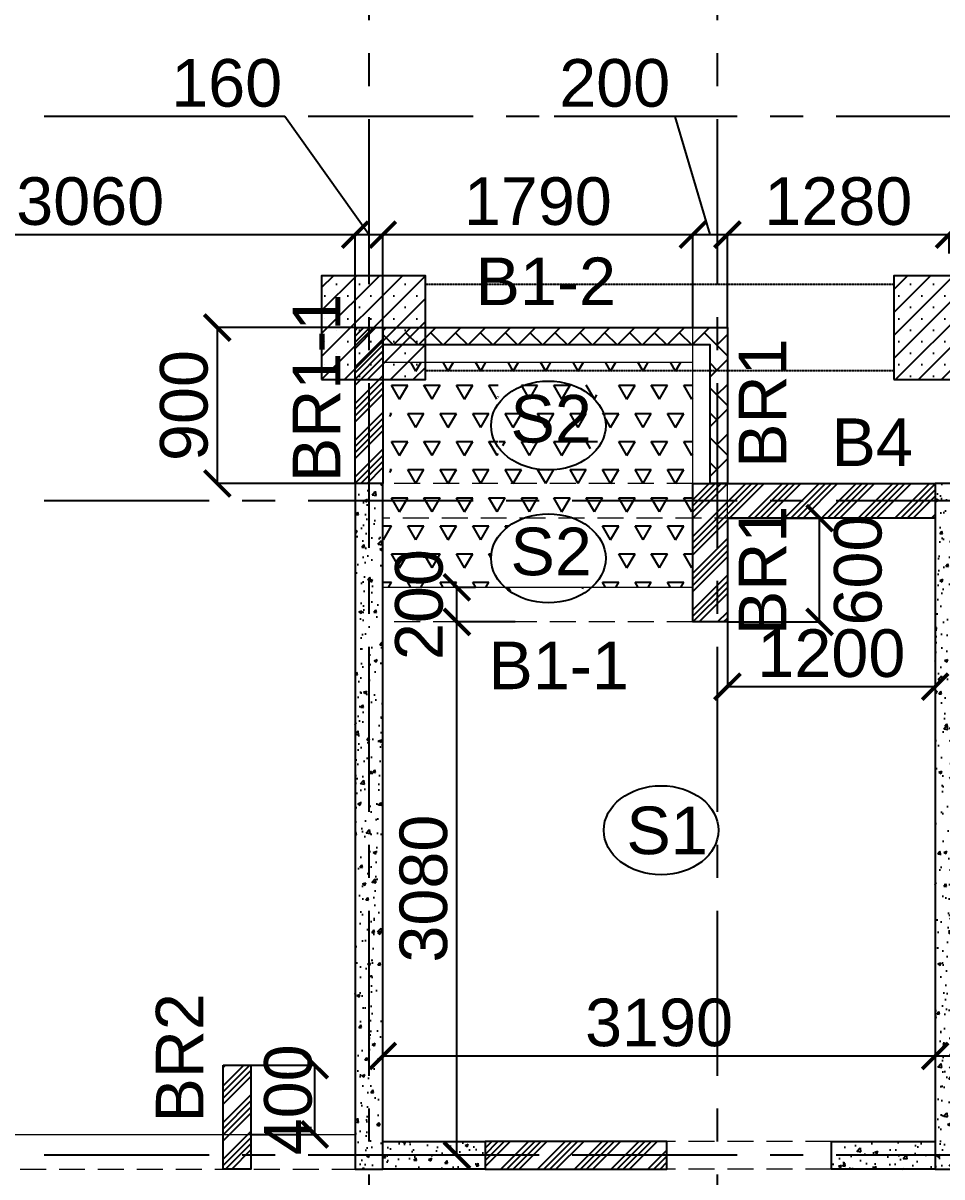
# Model space of a CAD drawing. Header units: inches. Extents: x 278200 to 407749, y -182622 to -96622.
# Drawn here: x 303423 to 308729, y -109950 to -103286 of the extents above; entities that cross this region are included whole.
import ezdxf

# ---------------------------------------------------------------- set-up
doc = ezdxf.new("R2010")
doc.units = ezdxf.units.IN
doc.header["$MEASUREMENT"] = 0
for name, pattern in [('CENTER', [50.8, 31.75, -6.35, 6.35, -6.35]), ('DASHED2', [9.525, 6.35, -3.175]), ('Hidden', [3, 2, -1])]:
    doc.linetypes.add(name, pattern=pattern)
for name, color, linetype in [('160 R.C. WALL HAT', 8, 'Continuous'), ('160 R.C.WALL', 6, 'Continuous'), ('2', 5, 'Continuous'), ('AR-Column', 40, 'Continuous'), ('AR-Hidden', 251, 'DASHED2'), ('BAL. PARAPET WALL', 4, 'Continuous'), ('BEAM TEXT', 4, 'Continuous'), ('DIM', 251, 'Continuous'), ('GRID', 8, 'CENTER'), ('NON S.WALL HATCH', 8, 'Continuous'), ('NON STRUC R.C.WALL', 6, 'Continuous'), ('NON.STRUC.R.C.WALLS', 1, 'Continuous'), ('PARAPET WALL', 4, 'Continuous'), ('SUNKEN', 8, 'Continuous')]:
    doc.layers.add(name, color=color, linetype=linetype)
for name, color, linetype, lineweight in [('BEAMS', 3, 'Continuous', 0), ('SLAB CIR', 1, 'Continuous', 25), ('SLAB TXT', 3, 'Continuous', 0)]:
    doc.layers.add(name, color=color, linetype=linetype, lineweight=lineweight)
doc.styles.add('T200', font='sanss___.ttf', dxfattribs={"height": 275})
doc.styles.add('T300', font='sanss___.ttf', dxfattribs={"height": 350})
doc.dimstyles.new('T 200', dxfattribs={"dimtxt": 275, "dimasz": 150, "dimexe": 1, "dimexo": 0, "dimgap": 50, "dimtad": 1, "dimdec": 0, "dimrnd": 5, "dimdsep": 46, "dimtxsty": 'T200', "dimblk": 'ARCHTICK', "dimcen": 2.5, "dimdle": 1, "dimclrd": 5, "dimclre": 253, "dimclrt": 1, "dimadec": 0, "dimazin": 0, "dimtfac": 1, "dimtdec": 0, "dimtmove": 2, "dimatfit": 3, "dimfxl": 0, "dimarcsym": 0})
pattern_1 = [(45, (2626358.34, -227125.94), (-106.066017, 106.066017), []), (45, (2626393.7, -227125.94), (-106.066017, 106.066017), []), (45, (2626429.05, -227125.94), (-106.066017, 106.066017), []), (45, (2626464.41, -227125.94), (-106.066017, 106.066017), [])]
pattern_2 = [(50, (2464819.82, 125850.9), (179.315046, -15.688034), [18.75, -206.25]), (355, (2464819.82, 125850.9), (-34.687833, 188.048033), [15, -165]), (100.4514445, (2464834.76, 125849.6), (144.627212, 172.359998), [15.935048, -175.285528]), (46.1842, (2464819.82, 125900.9), (266.810333, -41.37982), [28.125, -309.375]), (96.635635, (2464842.05, 125897.46), (233.665486, 243.52965), [23.902586, -262.92844]), (351.184164, (2464819.82, 125900.9), (233.665486, 243.52965), [22.5, -247.5]), (21, (2464844.82, 125888.4), (149.226763, -100.654723), [18.75, -206.25]), (326, (2464844.82, 125888.4), (60.828833, 181.287511), [15, -165]), (71.451445, (2464857.25, 125880.02), (210.055594, 80.632788), [15.935047, -175.285528]), (37.5, (2464819.816, 125850.906), (3.0399638, 83.2234635), [0, -163, 0, -167.5, 0, -165.625]), (7.5, (2464819.82, 125850.91), (65.7673844, 98.602928), [0, -95.5, 0, -159.25, 0, -63.125]), (327.5, (2464764.066, 125850.906), (133.455609, -5.638718), [0, -62.5, 0, -195, 0, -258.75]), (317.5, (2464739.07, 125850.91), (145.7965423, 25.0262456), [0, -81.25, 0, -129.5, 0, -183.75])]
pattern_3 = [(45, (-131825.64, 75915.45), (-66.29126, 66.29126), []), (45, (-131759.35, 75915.45), (-66.29126, 66.29126), [0, -93.75])]

# ---------------------------------------------------------------- blocks, each defined once
blk = doc.blocks.new('_ARCHTICK')
at = {"color": 0, "linetype": 'ByBlock', "const_width": 0.15}
blk.add_lwpolyline([(-0.5, -0.5), (0.5, 0.5)], dxfattribs=at)
blk = doc.blocks.new('*D613')
at = {"layer": 'Defpoints', "color": 0}
for p in [(304738.7, -109304.9, 14.7), (305107.8, -109304.9), (304738.7, -109704.9, 14.7)]:
    blk.add_point(p, dxfattribs=at)
at = {"layer": 'DIM', "color": 253, "lineweight": -2}
for p, q in [((304738.7, -109304.9), (305108.8, -109304.9)), ((304738.7, -109704.9), (305108.8, -109704.9))]:
    blk.add_line(p, q, dxfattribs=at)
at = {"layer": 'DIM', "color": 5, "lineweight": -2}
blk.add_line((305107.8, -109705.9), (305107.8, -109303.9), dxfattribs=at)
at = {"layer": 'DIM', "color": 5, "lineweight": -2, "xscale": 150, "yscale": 150, "zscale": 150}
for p, rotation in [((305107.8, -109304.9), 90), ((305107.8, -109704.9), 270)]:
    blk.add_blockref('_ARCHTICK', p, dxfattribs=dict(at, rotation=rotation))
at = {"layer": 'DIM', "color": 1, "insert": (304954.5, -109504.9), "char_height": 275, "attachment_point": 5, "rotation": 90, "style": 'T200'}
blk.add_mtext('400', dxfattribs=at)
blk = doc.blocks.new('*D614')
at = {"layer": 'Defpoints', "color": 0}
for p in [(305500.7, -109266.7, 14.7), (308690.7, -109251.4), (308690.7, -109266.7, 14.7)]:
    blk.add_point(p, dxfattribs=at)
at = {"layer": 'DIM', "color": 5, "lineweight": -2}
blk.add_line((305499.7, -109251.4), (308691.7, -109251.4), dxfattribs=at)
at = {"layer": 'DIM', "color": 253, "lineweight": -2}
for p, q in [((305500.7, -109266.7), (305500.7, -109250.4)), ((308690.7, -109266.7), (308690.7, -109250.4))]:
    blk.add_line(p, q, dxfattribs=at)
at = {"layer": 'DIM', "color": 5, "lineweight": -2, "xscale": 150, "yscale": 150, "zscale": 150, "rotation": 180}
blk.add_blockref('_ARCHTICK', (305500.7, -109251.4), dxfattribs=at)
at = {"layer": 'DIM', "color": 5, "lineweight": -2, "xscale": 150, "yscale": 150, "zscale": 150}
blk.add_blockref('_ARCHTICK', (308690.7, -109251.4), dxfattribs=at)
at = {"layer": 'DIM', "color": 1, "insert": (307095.7, -109059.5), "char_height": 275, "attachment_point": 5, "style": 'T200'}
blk.add_mtext('3190', dxfattribs=at)
blk = doc.blocks.new('*D615')
at = {"layer": 'Defpoints', "color": 0}
for p in [(308690.7, -109266.7, 14.7), (308850.7, -109251.4), (308850.7, -109497.8, 14.7)]:
    blk.add_point(p, dxfattribs=at)
at = {"layer": 'DIM', "color": 5, "lineweight": -2}
for p, q in [((308770.7, -109251.4), (309114.1, -108833.3)), ((309114.1, -108833.3), (309786.4, -108833.3)), ((308689.7, -109251.4), (308851.7, -109251.4))]:
    blk.add_line(p, q, dxfattribs=at)
at = {"layer": 'DIM', "color": 253, "lineweight": -2}
for p, q in [((308690.7, -109266.7), (308690.7, -109250.4)), ((308850.7, -109497.8), (308850.7, -109250.4))]:
    blk.add_line(p, q, dxfattribs=at)
at = {"layer": 'DIM', "color": 5, "lineweight": -2, "xscale": 150, "yscale": 150, "zscale": 150, "rotation": 180}
blk.add_blockref('_ARCHTICK', (308690.7, -109251.4), dxfattribs=at)
at = {"layer": 'DIM', "color": 5, "lineweight": -2, "xscale": 150, "yscale": 150, "zscale": 150}
blk.add_blockref('_ARCHTICK', (308850.7, -109251.4), dxfattribs=at)
at = {"layer": 'DIM', "color": 1, "insert": (309450.3, -108641.5), "char_height": 275, "attachment_point": 5, "style": 'T200'}
blk.add_mtext('160', dxfattribs=at)
blk = doc.blocks.new('*D191')
at = {"layer": 'Defpoints', "color": 0}
for p in [(305340.7, -104507.8), (302280.7, -105044.9, 14.7), (305340.7, -105044.9, 14.7)]:
    blk.add_point(p, dxfattribs=at)
at = {"layer": 'DIM', "color": 5, "lineweight": -2}
blk.add_line((302279.7, -104507.8), (305341.7, -104507.8), dxfattribs=at)
at = {"layer": 'DIM', "color": 253, "lineweight": -2}
for p, q in [((302280.7, -105044.9), (302280.7, -104506.8)), ((305340.7, -105044.9), (305340.7, -104506.8))]:
    blk.add_line(p, q, dxfattribs=at)
at = {"layer": 'DIM', "color": 5, "lineweight": -2, "xscale": 150, "yscale": 150, "zscale": 150, "rotation": 180}
blk.add_blockref('_ARCHTICK', (302280.7, -104507.8), dxfattribs=at)
at = {"layer": 'DIM', "color": 5, "lineweight": -2, "xscale": 150, "yscale": 150, "zscale": 150}
blk.add_blockref('_ARCHTICK', (305340.7, -104507.8), dxfattribs=at)
at = {"layer": 'DIM', "color": 1, "insert": (303810.7, -104316), "char_height": 275, "attachment_point": 5, "style": 'T200'}
blk.add_mtext('3060', dxfattribs=at)
blk = doc.blocks.new('*D192')
at = {"layer": 'Defpoints', "color": 0}
for p in [(305500.7, -104507.8), (305340.7, -105044.9, 14.7), (305500.7, -105044.9, 14.7)]:
    blk.add_point(p, dxfattribs=at)
at = {"layer": 'DIM', "color": 5, "lineweight": -2}
for p, q in [((304935, -103825), (304262.7, -103825)), ((305420.7, -104507.8), (304935, -103825)), ((305339.7, -104507.8), (305501.7, -104507.8))]:
    blk.add_line(p, q, dxfattribs=at)
at = {"layer": 'DIM', "color": 253, "lineweight": -2}
for p, q in [((305340.7, -105044.9), (305340.7, -104506.8)), ((305500.7, -105044.9), (305500.7, -104506.8))]:
    blk.add_line(p, q, dxfattribs=at)
at = {"layer": 'DIM', "color": 5, "lineweight": -2, "xscale": 150, "yscale": 150, "zscale": 150, "rotation": 180}
blk.add_blockref('_ARCHTICK', (305340.7, -104507.8), dxfattribs=at)
at = {"layer": 'DIM', "color": 5, "lineweight": -2, "xscale": 150, "yscale": 150, "zscale": 150}
blk.add_blockref('_ARCHTICK', (305500.7, -104507.8), dxfattribs=at)
at = {"layer": 'DIM', "color": 1, "insert": (304598.9, -103633.2), "char_height": 275, "attachment_point": 5, "style": 'T200'}
blk.add_mtext('160', dxfattribs=at)
blk = doc.blocks.new('*D193')
at = {"layer": 'Defpoints', "color": 0}
for p in [(307290.7, -104507.8), (305500.7, -105044.9, 14.7), (307290.7, -105044.9, 14.7)]:
    blk.add_point(p, dxfattribs=at)
at = {"layer": 'DIM', "color": 5, "lineweight": -2}
blk.add_line((305499.7, -104507.8), (307291.7, -104507.8), dxfattribs=at)
at = {"layer": 'DIM', "color": 253, "lineweight": -2}
for p, q in [((305500.7, -105044.9), (305500.7, -104506.8)), ((307290.7, -105044.9), (307290.7, -104506.8))]:
    blk.add_line(p, q, dxfattribs=at)
at = {"layer": 'DIM', "color": 5, "lineweight": -2, "xscale": 150, "yscale": 150, "zscale": 150, "rotation": 180}
blk.add_blockref('_ARCHTICK', (305500.7, -104507.8), dxfattribs=at)
at = {"layer": 'DIM', "color": 5, "lineweight": -2, "xscale": 150, "yscale": 150, "zscale": 150}
blk.add_blockref('_ARCHTICK', (307290.7, -104507.8), dxfattribs=at)
at = {"layer": 'DIM', "color": 1, "insert": (306395.7, -104316.1), "char_height": 275, "attachment_point": 5, "style": 'T200'}
blk.add_mtext('1790', dxfattribs=at)
blk = doc.blocks.new('*D194')
at = {"layer": 'Defpoints', "color": 0}
for p in [(307490.7, -104507.8), (307290.7, -105044.9, 14.7), (307490.7, -105044.9, 14.7)]:
    blk.add_point(p, dxfattribs=at)
at = {"layer": 'DIM', "color": 5, "lineweight": -2}
for p, q in [((307188.8, -103825), (306490.5, -103825)), ((307390.7, -104507.8), (307188.8, -103825)), ((307289.7, -104507.8), (307491.7, -104507.8))]:
    blk.add_line(p, q, dxfattribs=at)
at = {"layer": 'DIM', "color": 253, "lineweight": -2}
for p, q in [((307290.7, -105044.9), (307290.7, -104506.8)), ((307490.7, -105044.9), (307490.7, -104506.8))]:
    blk.add_line(p, q, dxfattribs=at)
at = {"layer": 'DIM', "color": 5, "lineweight": -2, "xscale": 150, "yscale": 150, "zscale": 150, "rotation": 180}
blk.add_blockref('_ARCHTICK', (307290.7, -104507.8), dxfattribs=at)
at = {"layer": 'DIM', "color": 5, "lineweight": -2, "xscale": 150, "yscale": 150, "zscale": 150}
blk.add_blockref('_ARCHTICK', (307490.7, -104507.8), dxfattribs=at)
at = {"layer": 'DIM', "color": 1, "insert": (306839.6, -103633.4), "char_height": 275, "attachment_point": 5, "style": 'T200'}
blk.add_mtext('200', dxfattribs=at)
blk = doc.blocks.new('*D195')
at = {"layer": 'Defpoints', "color": 0}
for p in [(308770.7, -104507.8), (308770.7, -104616.1, 14.7), (307490.7, -105044.9, 14.7)]:
    blk.add_point(p, dxfattribs=at)
at = {"layer": 'DIM', "color": 5, "lineweight": -2}
blk.add_line((307489.7, -104507.8), (308771.7, -104507.8), dxfattribs=at)
at = {"layer": 'DIM', "color": 253, "lineweight": -2}
for p, q in [((307490.7, -105044.9), (307490.7, -104506.8)), ((308770.7, -104616.1), (308770.7, -104506.8))]:
    blk.add_line(p, q, dxfattribs=at)
at = {"layer": 'DIM', "color": 5, "lineweight": -2, "xscale": 150, "yscale": 150, "zscale": 150, "rotation": 180}
blk.add_blockref('_ARCHTICK', (307490.7, -104507.8), dxfattribs=at)
at = {"layer": 'DIM', "color": 5, "lineweight": -2, "xscale": 150, "yscale": 150, "zscale": 150}
blk.add_blockref('_ARCHTICK', (308770.7, -104507.8), dxfattribs=at)
at = {"layer": 'DIM', "color": 1, "insert": (308130.7, -104316.1), "char_height": 275, "attachment_point": 5, "style": 'T200'}
blk.add_mtext('1280', dxfattribs=at)
blk = doc.blocks.new('*D196')
at = {"layer": 'Defpoints', "color": 0}
for p in [(310050.7, -104507.8), (308770.7, -104616.1, 14.7), (310050.7, -105044.9, 14.7)]:
    blk.add_point(p, dxfattribs=at)
at = {"layer": 'DIM', "color": 5, "lineweight": -2}
blk.add_line((308769.7, -104507.8), (310051.7, -104507.8), dxfattribs=at)
at = {"layer": 'DIM', "color": 253, "lineweight": -2}
for p, q in [((308770.7, -104616.1), (308770.7, -104506.8)), ((310050.7, -105044.9), (310050.7, -104506.8))]:
    blk.add_line(p, q, dxfattribs=at)
at = {"layer": 'DIM', "color": 5, "lineweight": -2, "xscale": 150, "yscale": 150, "zscale": 150, "rotation": 180}
blk.add_blockref('_ARCHTICK', (308770.7, -104507.8), dxfattribs=at)
at = {"layer": 'DIM', "color": 5, "lineweight": -2, "xscale": 150, "yscale": 150, "zscale": 150}
blk.add_blockref('_ARCHTICK', (310050.7, -104507.8), dxfattribs=at)
at = {"layer": 'DIM', "color": 1, "insert": (309410.7, -104316.1), "char_height": 275, "attachment_point": 5, "style": 'T200'}
blk.add_mtext('1280', dxfattribs=at)
blk = doc.blocks.new('*D205')
at = {"layer": 'Defpoints', "color": 0}
for p in [(304545, -105044.9), (305340.7, -105044.9), (305340.7, -105944.9, 14.7)]:
    blk.add_point(p, dxfattribs=at)
at = {"layer": 'DIM', "color": 253, "lineweight": -2}
for p, q in [((305340.7, -105044.9), (304544, -105044.9)), ((305340.7, -105944.9), (304544, -105944.9))]:
    blk.add_line(p, q, dxfattribs=at)
at = {"layer": 'DIM', "color": 5, "lineweight": -2}
blk.add_line((304545, -105945.9), (304545, -105043.9), dxfattribs=at)
at = {"layer": 'DIM', "color": 5, "lineweight": -2, "xscale": 150, "yscale": 150, "zscale": 150}
for p, rotation in [((304545, -105044.9), 90), ((304545, -105944.9), 270)]:
    blk.add_blockref('_ARCHTICK', p, dxfattribs=dict(at, rotation=rotation))
at = {"layer": 'DIM', "color": 1, "insert": (304353.3, -105494.9), "char_height": 275, "attachment_point": 5, "rotation": 90, "style": 'T200'}
blk.add_mtext('900', dxfattribs=at)
blk = doc.blocks.new('*D206')
at = {"layer": 'Defpoints', "color": 0}
for p in [(307490.7, -106144.9, 14.7), (308023.1, -106144.9), (307490.7, -106744.9, 14.7)]:
    blk.add_point(p, dxfattribs=at)
at = {"layer": 'DIM', "color": 253, "lineweight": -2}
for p, q in [((307490.7, -106144.9), (308024.1, -106144.9)), ((307490.7, -106744.9), (308024.1, -106744.9))]:
    blk.add_line(p, q, dxfattribs=at)
at = {"layer": 'DIM', "color": 5, "lineweight": -2}
blk.add_line((308023.1, -106745.9), (308023.1, -106143.9), dxfattribs=at)
at = {"layer": 'DIM', "color": 5, "lineweight": -2, "xscale": 150, "yscale": 150, "zscale": 150}
for p, rotation in [((308023.1, -106144.9), 90), ((308023.1, -106744.9), 270)]:
    blk.add_blockref('_ARCHTICK', p, dxfattribs=dict(at, rotation=rotation))
at = {"layer": 'DIM', "color": 1, "insert": (308245, -106444.9), "char_height": 275, "attachment_point": 5, "rotation": 90, "style": 'T200'}
blk.add_mtext('600', dxfattribs=at)
blk = doc.blocks.new('*D208')
at = {"layer": 'Defpoints', "color": 0}
for p in [(305928.4, -106744.9), (306263.9, -106744.9, 14.7), (306263.9, -109824.9, 14.7)]:
    blk.add_point(p, dxfattribs=at)
at = {"layer": 'DIM', "color": 253, "lineweight": -2}
for p, q in [((306263.9, -106744.9), (305927.4, -106744.9)), ((306263.9, -109824.9), (305927.4, -109824.9))]:
    blk.add_line(p, q, dxfattribs=at)
at = {"layer": 'DIM', "color": 5, "lineweight": -2}
blk.add_line((305928.4, -109825.9), (305928.4, -106743.9), dxfattribs=at)
at = {"layer": 'DIM', "color": 5, "lineweight": -2, "xscale": 150, "yscale": 150, "zscale": 150}
for p, rotation in [((305928.4, -106744.9), 90), ((305928.4, -109824.9), 270)]:
    blk.add_blockref('_ARCHTICK', p, dxfattribs=dict(at, rotation=rotation))
at = {"layer": 'DIM', "color": 1, "insert": (305736.5, -108284.9), "char_height": 275, "attachment_point": 5, "rotation": 90, "style": 'T200'}
blk.add_mtext('3080', dxfattribs=at)
blk = doc.blocks.new('*D209')
at = {"layer": 'Defpoints', "color": 0}
for p in [(305928.4, -106544.9), (306035.2, -106544.9, 14.7), (306263.9, -106744.9, 14.7)]:
    blk.add_point(p, dxfattribs=at)
at = {"layer": 'DIM', "color": 253, "lineweight": -2}
for p, q in [((306035.2, -106544.9), (305927.4, -106544.9)), ((306263.9, -106744.9), (305927.4, -106744.9))]:
    blk.add_line(p, q, dxfattribs=at)
at = {"layer": 'DIM', "color": 5, "lineweight": -2}
blk.add_line((305928.4, -106745.9), (305928.4, -106543.9), dxfattribs=at)
at = {"layer": 'DIM', "color": 5, "lineweight": -2, "xscale": 150, "yscale": 150, "zscale": 150}
for p, rotation in [((305928.4, -106544.9), 90), ((305928.4, -106744.9), 270)]:
    blk.add_blockref('_ARCHTICK', p, dxfattribs=dict(at, rotation=rotation))
at = {"layer": 'DIM', "color": 1, "insert": (305710.7, -106644.9), "char_height": 275, "attachment_point": 5, "rotation": 90, "style": 'T200'}
blk.add_mtext('200', dxfattribs=at)
blk = doc.blocks.new('*D787')
at = {"layer": '2', "color": 253, "lineweight": -2}
for p, q in [((307490.7, -106744.9), (307490.7, -107119.4)), ((308690.7, -106744.9), (308690.7, -107119.4))]:
    blk.add_line(p, q, dxfattribs=at)
at = {"layer": '2', "color": 5, "lineweight": -2}
blk.add_line((307489.7, -107118.4), (308691.7, -107118.4), dxfattribs=at)
at = {"layer": 'Defpoints', "color": 0}
for p in [(307490.7, -106744.9), (308690.7, -106744.9, 14.3), (308690.7, -107118.4)]:
    blk.add_point(p, dxfattribs=at)
at = {"layer": '2', "color": 5, "lineweight": -2, "xscale": 150, "yscale": 150, "zscale": 150, "rotation": 180}
blk.add_blockref('_ARCHTICK', (307490.7, -107118.4), dxfattribs=at)
at = {"layer": '2', "color": 5, "lineweight": -2, "xscale": 150, "yscale": 150, "zscale": 150}
blk.add_blockref('_ARCHTICK', (308690.7, -107118.4), dxfattribs=at)
at = {"layer": '2', "color": 1, "insert": (308090.7, -106926.8), "char_height": 275, "attachment_point": 5, "style": 'T200'}
blk.add_mtext('1200', dxfattribs=at)
blk = doc.blocks.new('A$C02A55DAE')
at = {"layer": 'NON S.WALL HATCH'}
h = blk.add_hatch(dxfattribs=at)
h.set_pattern_fill('SACNCR', color=256, scale=1000)
h.set_pattern_definition(pattern_3)
h.paths.add_polyline_path([(19886.1, 600), (20486.1, 600), (20486.1, 1200), (19886.1, 1200)])
h = blk.add_hatch(dxfattribs=at)
h.set_pattern_fill('SACNCR', color=256, scale=1000)
h.set_pattern_definition(pattern_3)
h.paths.add_polyline_path([(23190, 600), (23790, 600), (23790, 1200), (23190, 1200)])
at = {"layer": 'AR-Column', "color": 4, "elevation": -29.5}
for points in [[(19886.1, 600), (20486.1, 600), (20486.1, 1200), (19886.1, 1200)], [(23190, 600), (23790, 600), (23790, 1200), (23190, 1200)]]:
    blk.add_lwpolyline(points, close=True, dxfattribs=at)
at = {"layer": 'AR-Hidden', "ltscale": 0.009}
for p, q in [((23196.1, 1150, -29.5), (20486.1, 1150, -29.5)), ((23196.1, 650, -29.5), (20486.1, 650, -29.5))]:
    blk.add_line(p, q, dxfattribs=at)

msp = doc.modelspace()

# ---------------------------------------------------------------- hatches: boundary and pattern name
at = {"layer": '160 R.C. WALL HAT'}
h = msp.add_hatch(dxfattribs=at)
h.set_pattern_fill('AR-CONC', color=256, scale=25)
h.set_pattern_definition(pattern_2)
h.paths.add_polyline_path([(305500.7, -105944.9), (305340.7, -105944.9), (305340.7, -109904.9), (305500.7, -109904.9)])
h = msp.add_hatch(dxfattribs=at)
h.set_pattern_fill('AR-CONC', color=256, scale=25)
h.set_pattern_definition(pattern_2)
h.paths.add_polyline_path([(308850.7, -105944.9), (308690.7, -105944.9), (308690.7, -109904.9), (308850.7, -109904.9)])
h = msp.add_hatch(dxfattribs=at)
h.set_pattern_fill('AR-CONC', color=256, scale=25)
h.set_pattern_definition(pattern_2)
h.paths.add_polyline_path([(305500.7, -109744.9), (306090.7, -109744.9), (306090.7, -109904.9), (305500.7, -109904.9)])
h = msp.add_hatch(dxfattribs=at)
h.set_pattern_fill('AR-CONC', color=256, scale=25)
h.set_pattern_definition(pattern_2)
h.paths.add_polyline_path([(308090.7, -109744.9), (308090.7, -109904.9), (308690.7, -109904.9), (308690.7, -109744.9)])
at = {"layer": 'BAL. PARAPET WALL'}
h = msp.add_hatch(dxfattribs=at)
h.set_pattern_fill('AR-HBONE', color=256, angle=-90, style=0)
h.set_pattern_definition([(315, (802062.01, 2020013.36), (143.684098, -4e-14), [304.8, -101.6]), (45, (802133.85, 2019941.51), (143.684098, -4e-14), [304.8, -101.6])])
h.paths.add_polyline_path([(305500.7, -105144.9), (305500.7, -105044.9), (307490.7, -105044.9), (307490.7, -105944.9), (307390.7, -105944.9), (307390.7, -105144.9)])
at = {"layer": 'NON STRUC R.C.WALL'}
h = msp.add_hatch(dxfattribs=at)
h.set_pattern_fill('ANSI34', color=1, scale=200)
h.set_pattern_definition([(45, (2626358.34, -227165.94), (-106.066017, 106.066017), []), (45, (2626393.7, -227165.94), (-106.066017, 106.066017), []), (45, (2626429.05, -227165.94), (-106.066017, 106.066017), []), (45, (2626464.41, -227165.94), (-106.066017, 106.066017), [])])
h.paths.add_polyline_path([(305500.7, -105944.9), (305340.7, -105944.9), (305340.7, -105044.9), (305500.7, -105044.9)])
h = msp.add_hatch(dxfattribs=at)
h.set_pattern_fill('ANSI34', color=1, scale=200)
h.set_pattern_definition(pattern_1)
h.paths.add_polyline_path([(308690.7, -106144.9), (307490.7, -106144.9), (307490.7, -106744.9), (307290.7, -106744.9), (307290.7, -105944.9), (308690.7, -105944.9)])
h = msp.add_hatch(dxfattribs=at)
h.set_pattern_fill('ANSI34', color=1, scale=200)
h.set_pattern_definition([(45, (2631098.34, -227725.94), (-106.066017, 106.066017), []), (45, (2631133.7, -227725.94), (-106.066017, 106.066017), []), (45, (2631169.05, -227725.94), (-106.066017, 106.066017), []), (45, (2631204.41, -227725.94), (-106.066017, 106.066017), [])])
h.paths.add_polyline_path([(304578.7, -109304.9), (304738.7, -109304.9), (304738.7, -109904.9), (304578.7, -109904.9)])
h = msp.add_hatch(dxfattribs=at)
h.set_pattern_fill('ANSI34', color=1, scale=200)
h.set_pattern_definition(pattern_1)
h.paths.add_polyline_path([(307140.7, -109744.9), (306090.7, -109744.9), (306090.7, -109904.9), (307140.7, -109904.9)])
at = {"layer": 'SUNKEN'}
h = msp.add_hatch(dxfattribs=at)
h.set_pattern_fill('TRIANG', color=256, scale=500)
h.set_pattern_definition([(60, (2581941.19, -332303.54), (-93.75, 162.379763), [93.75, -93.75]), (120, (2581941.19, -332303.54), (-187.5, 1e-07), [93.75, -93.75]), (0, (2581894.31, -332222.35), (93.75, 162.379763), [93.75, -93.75])])
h.paths.add_polyline_path([(305540.7, -105244.9), (307290.7, -105244.9), (307290.7, -105944.9), (305540.7, -105944.9)])
edge = h.paths.add_edge_path(flags=16)
edge.add_ellipse((306456.7, -105570.6), major_axis=(-331, 0), ratio=0.77685, start_angle=0, end_angle=360)
h.paths.add_polyline_path([(305500.7, -105944.9), (307290.7, -105944.9), (307290.7, -106144.9), (305500.7, -106144.9)])
h.paths.add_polyline_path([(306167.1, -105788.7), (306167.1, -105357.6), (306772.2, -105357.6), (306772.2, -105788.7)], flags=16)
edge = h.paths.add_edge_path()
edge.add_line((306298.9, -106151.2), (306287.4, -106156.3))
edge.add_line((306287.4, -106156.3), (306276.3, -106161.7))
edge.add_line((306276.3, -106161.7), (306265.4, -106167.4))
edge.add_line((306265.4, -106167.4), (306254.8, -106173.5))
edge.add_line((306254.8, -106173.5), (306244.5, -106179.9))
edge.add_line((306244.5, -106179.9), (306234.6, -106186.6))
edge.add_line((306234.6, -106186.6), (306225, -106193.6))
edge.add_line((306225, -106193.6), (306215.8, -106200.9))
edge.add_line((306215.8, -106200.9), (306207, -106208.5))
edge.add_line((306207, -106208.5), (306198.5, -106216.4))
edge.add_line((306198.5, -106216.4), (306190.5, -106224.5))
edge.add_line((306190.5, -106224.5), (306182.9, -106232.8))
edge.add_line((306182.9, -106232.8), (306175.7, -106241.4))
edge.add_line((306175.7, -106241.4), (306169, -106250.2))
edge.add_line((306169, -106250.2), (306162.7, -106259.2))
edge.add_line((306162.7, -106259.2), (306156.9, -106268.3))
edge.add_line((306156.9, -106268.3), (306151.5, -106277.7))
edge.add_line((306151.5, -106277.7), (306146.7, -106287.2))
edge.add_line((306146.7, -106287.2), (306142.3, -106296.8))
edge.add_line((306142.3, -106296.8), (306138.5, -106306.6))
edge.add_line((306138.5, -106306.6), (306135.1, -106316.5))
edge.add_line((306135.1, -106316.5), (306132.2, -106326.5))
edge.add_line((306132.2, -106326.5), (306129.9, -106336.5))
edge.add_line((306129.9, -106336.5), (306128.1, -106346.7))
edge.add_line((306128.1, -106346.7), (306126.8, -106356.8))
edge.add_line((306126.8, -106356.8), (306126, -106367))
edge.add_line((306126, -106367), (306125.7, -106377.3))
edge.add_line((306125.7, -106377.3), (306126, -106387.5))
edge.add_line((306126, -106387.5), (306126.8, -106397.7))
edge.add_line((306126.8, -106397.7), (306128.1, -106407.9))
edge.add_line((306128.1, -106407.9), (306129.9, -106418))
edge.add_line((306129.9, -106418), (306132.2, -106428.1))
edge.add_line((306132.2, -106428.1), (306135.1, -106438))
edge.add_line((306135.1, -106438), (306138.5, -106447.9))
edge.add_line((306138.5, -106447.9), (306142.3, -106457.7))
edge.add_line((306142.3, -106457.7), (306146.7, -106467.3))
edge.add_line((306146.7, -106467.3), (306151.5, -106476.8))
edge.add_line((306151.5, -106476.8), (306156.9, -106486.2))
edge.add_line((306156.9, -106486.2), (306162.7, -106495.4))
edge.add_line((306162.7, -106495.4), (306169, -106504.4))
edge.add_line((306169, -106504.4), (306175.7, -106513.1))
edge.add_line((306175.7, -106513.1), (306182.9, -106521.7))
edge.add_line((306182.9, -106521.7), (306190.5, -106530.1))
edge.add_line((306190.5, -106530.1), (306198.5, -106538.2))
edge.add_line((306198.5, -106538.2), (306207, -106546))
edge.add_line((306207, -106546), (306215.8, -106553.6))
edge.add_line((306215.8, -106553.6), (306225, -106560.9))
edge.add_line((306225, -106560.9), (306234.6, -106567.9))
edge.add_line((306234.6, -106567.9), (306244.5, -106574.6))
edge.add_line((306244.5, -106574.6), (306254.8, -106581))
edge.add_line((306254.8, -106581), (306261.6, -106584.9))
edge.add_line((306261.6, -106544.9), (305500.7, -106544.9))
edge.add_line((305500.7, -106544.9), (305500.7, -106144.9))
edge.add_line((305500.7, -106144.9), (306315.1, -106144.9))
edge.add_line((306315.1, -106144.9), (306310.6, -106146.6))
edge.add_line((306310.6, -106146.6), (306298.9, -106151.2))
edge = h.paths.add_edge_path()
edge.add_line((306602.9, -106146.6), (306598.4, -106144.9))
edge.add_line((306598.4, -106144.9), (307330.7, -106144.9))
edge.add_line((307290.7, -106144.9), (307290.7, -106584.9))
edge.add_line((307330.7, -106544.9), (306651.8, -106544.9))
edge.add_line((306651.8, -106544.9), (306658.6, -106581))
edge.add_line((306658.6, -106581), (306668.9, -106574.6))
edge.add_line((306668.9, -106574.6), (306678.8, -106567.9))
edge.add_line((306678.8, -106567.9), (306688.4, -106560.9))
edge.add_line((306688.4, -106560.9), (306697.6, -106553.6))
edge.add_line((306697.6, -106553.6), (306706.5, -106546))
edge.add_line((306706.5, -106546), (306714.9, -106538.2))
edge.add_line((306714.9, -106538.2), (306722.9, -106530.1))
edge.add_line((306722.9, -106530.1), (306730.6, -106521.7))
edge.add_line((306730.6, -106521.7), (306737.7, -106513.1))
edge.add_line((306737.7, -106513.1), (306744.5, -106504.4))
edge.add_line((306744.5, -106504.4), (306750.7, -106495.4))
edge.add_line((306750.7, -106495.4), (306756.5, -106486.2))
edge.add_line((306756.5, -106486.2), (306761.9, -106476.8))
edge.add_line((306761.9, -106476.8), (306766.7, -106467.3))
edge.add_line((306766.7, -106467.3), (306771.1, -106457.7))
edge.add_line((306771.1, -106457.7), (306775, -106447.9))
edge.add_line((306775, -106447.9), (306778.3, -106438))
edge.add_line((306778.3, -106438), (306781.2, -106428.1))
edge.add_line((306781.2, -106428.1), (306783.5, -106418))
edge.add_line((306783.5, -106418), (306785.4, -106407.9))
edge.add_line((306785.4, -106407.9), (306786.7, -106397.7))
edge.add_line((306786.7, -106397.7), (306787.5, -106387.5))
edge.add_line((306787.5, -106387.5), (306787.7, -106377.3))
edge.add_line((306787.7, -106377.3), (306787.5, -106367))
edge.add_line((306787.5, -106367), (306786.7, -106356.8))
edge.add_line((306786.7, -106356.8), (306785.4, -106346.7))
edge.add_line((306785.4, -106346.7), (306783.5, -106336.5))
edge.add_line((306783.5, -106336.5), (306781.2, -106326.5))
edge.add_line((306781.2, -106326.5), (306778.3, -106316.5))
edge.add_line((306778.3, -106316.5), (306775, -106306.6))
edge.add_line((306775, -106306.6), (306771.1, -106296.8))
edge.add_line((306771.1, -106296.8), (306766.7, -106287.2))
edge.add_line((306766.7, -106287.2), (306761.9, -106277.7))
edge.add_line((306761.9, -106277.7), (306756.5, -106268.3))
edge.add_line((306756.5, -106268.3), (306750.7, -106259.2))
edge.add_line((306750.7, -106259.2), (306744.5, -106250.2))
edge.add_line((306744.5, -106250.2), (306737.7, -106241.4))
edge.add_line((306737.7, -106241.4), (306730.6, -106232.8))
edge.add_line((306730.6, -106232.8), (306722.9, -106224.5))
edge.add_line((306722.9, -106224.5), (306714.9, -106216.4))
edge.add_line((306714.9, -106216.4), (306706.5, -106208.5))
edge.add_line((306706.5, -106208.5), (306697.6, -106200.9))
edge.add_line((306697.6, -106200.9), (306688.4, -106193.6))
edge.add_line((306688.4, -106193.6), (306678.8, -106186.6))
edge.add_line((306678.8, -106186.6), (306668.9, -106179.9))
edge.add_line((306668.9, -106179.9), (306658.6, -106173.5))
edge.add_line((306658.6, -106173.5), (306648.1, -106167.4))
edge.add_line((306648.1, -106167.4), (306637.2, -106161.7))
edge.add_line((306637.2, -106161.7), (306626, -106156.3))
edge.add_line((306626, -106156.3), (306614.6, -106151.2))
edge.add_line((306614.6, -106151.2), (306602.9, -106146.6))

# ---------------------------------------------------------------- linework, layer by layer
at = {"layer": '160 R.C.WALL'}
for p, q in [((305500.7, -109744.9, 14.7), (306090.7, -109744.9, 14.7)), ((306090.7, -109744.9, 14.7), (306090.7, -109904.9, 14.7)), ((306090.7, -109904.9, 14.7), (305500.7, -109904.9, 14.7))]:
    msp.add_line(p, q, dxfattribs=at)
at = {"layer": '160 R.C.WALL', "elevation": 14.7}
for points in [[(305340.7, -109904.9), (305500.7, -109904.9), (305500.7, -105944.9), (305340.7, -105944.9)], [(308690.7, -109904.9), (308850.7, -109904.9), (308850.7, -105944.9), (308690.7, -105944.9)]]:
    msp.add_lwpolyline(points, close=True, dxfattribs=at)
msp.add_lwpolyline([(308690.7, -109904.9), (308090.7, -109904.9), (308090.7, -109744.9), (308690.7, -109744.9)], dxfattribs=at)
at = {"layer": 'BAL. PARAPET WALL', "elevation": 14.7}
msp.add_lwpolyline([(305500.7, -105144.9), (305500.7, -105044.9), (307490.7, -105044.9), (307490.7, -105944.9), (307390.7, -105944.9), (307390.7, -105144.9), (305500.7, -105144.9)], dxfattribs=at)
at = {"layer": 'BEAMS', "color": 4, "linetype": 'Continuous', "ltscale": 0.01}
for p, q in [((305500.7, -105044.9, 14.7), (307490.7, -105044.9, 14.7)), ((307290.7, -106744.9, 14.7), (307290.7, -105044.9, 14.7)), ((307490.7, -106744.9, 14.7), (307490.7, -105044.9, 14.7)), ((305500.7, -105244.9, 14.7), (307290.7, -105244.9, 14.7)), ((308690.7, -105944.9, 14.7), (307290.7, -105944.9, 14.7)), ((307290.7, -106544.9, 14.7), (305500.7, -106544.9, 14.7)), ((302280.7, -109704.9, 14.7), (305340.7, -109704.9, 14.7))]:
    msp.add_line(p, q, dxfattribs=at)
at = {"layer": 'BEAMS', "linetype": 'Hidden', "ltscale": 75}
for p, q in [((307290.7, -105944.9, 14.7), (305500.7, -105944.9, 14.7)), ((308690.7, -106144.9, 14.7), (305500.7, -106144.9, 14.7)), ((307290.7, -106744.9, 14.7), (305500.7, -106744.9, 14.7)), ((308090.7, -109744.9, 14.7), (306090.7, -109744.9, 14.7)), ((302280.7, -109904.9, 14.7), (305340.7, -109904.9, 14.7)), ((308090.7, -109904.9, 14.7), (306090.7, -109904.9, 14.7))]:
    msp.add_line(p, q, dxfattribs=at)
at = {"layer": 'GRID', "ltscale": 30}
for p, q in [((305420.7, -99268.8, 14.7), (305420.7, -130305.3, 14.7)), ((307430.7, -99268.8, 14.7), (307430.7, -130305.3, 14.7)), ((366982.1, -103825, 14.7), (280837.7, -103825, 14.7)), ((366982.1, -106044.9, 14.7), (280837.7, -106044.9, 14.7)), ((366982.1, -109824.9, 14.7), (280837.7, -109824.9, 14.7))]:
    msp.add_line(p, q, dxfattribs=at)
at = {"layer": 'NON.STRUC.R.C.WALLS', "elevation": 14.7}
for points in [[(305500.7, -105944.9), (305340.7, -105944.9), (305340.7, -105044.9), (305500.7, -105044.9)], [(304578.7, -109304.9), (304738.7, -109304.9), (304738.7, -109904.9), (304578.7, -109904.9)], [(307140.7, -109744.9), (306090.7, -109744.9), (306090.7, -109904.9), (307140.7, -109904.9)]]:
    msp.add_lwpolyline(points, close=True, dxfattribs=at)
msp.add_lwpolyline([(308690.7, -106144.9), (307490.7, -106144.9), (307490.7, -106744.9), (307290.7, -106744.9), (307290.7, -105944.9), (308690.7, -105944.9)], dxfattribs=at)
at = {"layer": 'PARAPET WALL'}
msp.add_line((307490.7, -106744.9, 14.7), (307290.7, -106744.9, 14.7), dxfattribs=at)
at = {"layer": 'SLAB CIR'}
for centre in [(306456.7, -105610.6, -0.7), (306456.7, -106377.3, -0.7), (307107.8, -107948, -0.7)]:
    msp.add_ellipse(centre, major_axis=(-331, 0), ratio=0.77685, dxfattribs=at)

# ---------------------------------------------------------------- block references
at = {"layer": 'DIM', "color": 1}
msp.add_blockref('A$C02A55DAE', (285260.7, -105944.9, 29.5), dxfattribs=at)

# ---------------------------------------------------------------- texts
at = {"layer": 'BEAM TEXT', "style": 'T300'}
for s, p in [('B1-2', (306036, -104914.9)), ('B4', (308091.6, -105844.1)), ('B1-1', (306110.4, -107133.1))]:
    msp.add_text(s, height=275, dxfattribs=at).set_placement(p)
for s, p in [('BR1-1', (305255.3, -105937.3)), ('BR1', (307830.6, -105855)), ('BR1', (307830.6, -106820.8)), ('BR2', (304464.8, -109636))]:
    msp.add_text(s, height=275, rotation=90, dxfattribs=at).set_placement(p)
at = {"layer": 'SLAB TXT', "style": 'T300'}
for s, p in [('S2', (306237.8, -105708.6)), ('S2', (306237.8, -106475.2)), ('S1', (306907.1, -108086))]:
    msp.add_text(s, height=275, dxfattribs=at).set_placement(p)

# ---------------------------------------------------------------- dimensions: what is measured, and where the dimension line sits
at = {"layer": '2', "color": 2}
dim = msp.add_linear_dim(base=(308690.7, -107118.4), p1=(307490.7, -106744.9), p2=(308690.7, -106744.9, 14.3), angle=180, dimstyle='T 200', override={"dimfxl": 5000, "dimarcsym": 2}, dxfattribs=at)
dim.commit()
dim.dimension.update_dxf_attribs({"geometry": '*D787', "text_midpoint": (308090.7, -106926.8)})
at = {"layer": 'DIM'}
for base, p1, p2, picture, middle in [((305500.7, -104507.8), (305340.7, -105044.9, 14.7), (305500.7, -105044.9, 14.7), '*D192', (304885, -103825)), ((307490.7, -104507.8), (307290.7, -105044.9, 14.7), (307490.7, -105044.9, 14.7), '*D194', (307138.8, -103825)), ((308850.7, -109251.4), (308690.7, -109266.7, 14.7), (308850.7, -109497.8, 14.7), '*D615', (309164.1, -108833.3))]:
    dim = msp.add_linear_dim(base=base, p1=p1, p2=p2, dimstyle='T 200', override={"dimtmove": 1}, dxfattribs=at)
    dim.commit()
    dim.dimension.update_dxf_attribs({"geometry": picture, "text_midpoint": middle, "dimtype": 160})
for base, p1, p2, picture, middle in [((305340.7, -104507.8), (302280.7, -105044.9, 14.7), (305340.7, -105044.9, 14.7), '*D191', (303810.7, -104316)), ((307290.7, -104507.8), (305500.7, -105044.9, 14.7), (307290.7, -105044.9, 14.7), '*D193', (306395.7, -104316.1)), ((308770.7, -104507.8), (307490.7, -105044.9, 14.7), (308770.7, -104616.1, 14.7), '*D195', (308130.7, -104316.1)), ((310050.7, -104507.8), (308770.7, -104616.1, 14.7), (310050.7, -105044.9, 14.7), '*D196', (309410.7, -104316.1)), ((308690.7, -109251.4), (305500.7, -109266.7, 14.7), (308690.7, -109266.7, 14.7), '*D614', (307095.7, -109059.5))]:
    dim = msp.add_linear_dim(base=base, p1=p1, p2=p2, dimstyle='T 200', dxfattribs=at)
    dim.commit()
    dim.dimension.update_dxf_attribs({"geometry": picture, "text_midpoint": middle})
for base, p1, p2, picture, middle in [((304545, -105044.9), (305340.7, -105944.9, 14.7), (305340.7, -105044.9), '*D205', (304353.3, -105494.9)), ((305928.4, -106544.9), (306263.9, -106744.9, 14.7), (306035.2, -106544.9, 14.7), '*D209', (305710.7, -106644.9)), ((305928.4, -106744.9), (306263.9, -109824.9, 14.7), (306263.9, -106744.9, 14.7), '*D208', (305736.5, -108284.9))]:
    dim = msp.add_linear_dim(base=base, p1=p1, p2=p2, angle=90, dimstyle='T 200', dxfattribs=at)
    dim.commit()
    dim.dimension.update_dxf_attribs({"geometry": picture, "text_midpoint": middle})
for base, p1, p2, picture, middle in [((308023.1, -106144.9), (307490.7, -106744.9, 14.7), (307490.7, -106144.9, 14.7), '*D206', (308245, -106444.9)), ((305107.8, -109304.9), (304738.7, -109704.9, 14.7), (304738.7, -109304.9, 14.7), '*D613', (304954.5, -109504.9))]:
    dim = msp.add_linear_dim(base=base, p1=p1, p2=p2, angle=90, dimstyle='T 200', dxfattribs=at)
    dim.commit()
    dim.dimension.update_dxf_attribs({"geometry": picture, "text_midpoint": middle, "dimtype": 160})

doc.saveas('drawing.dxf')
